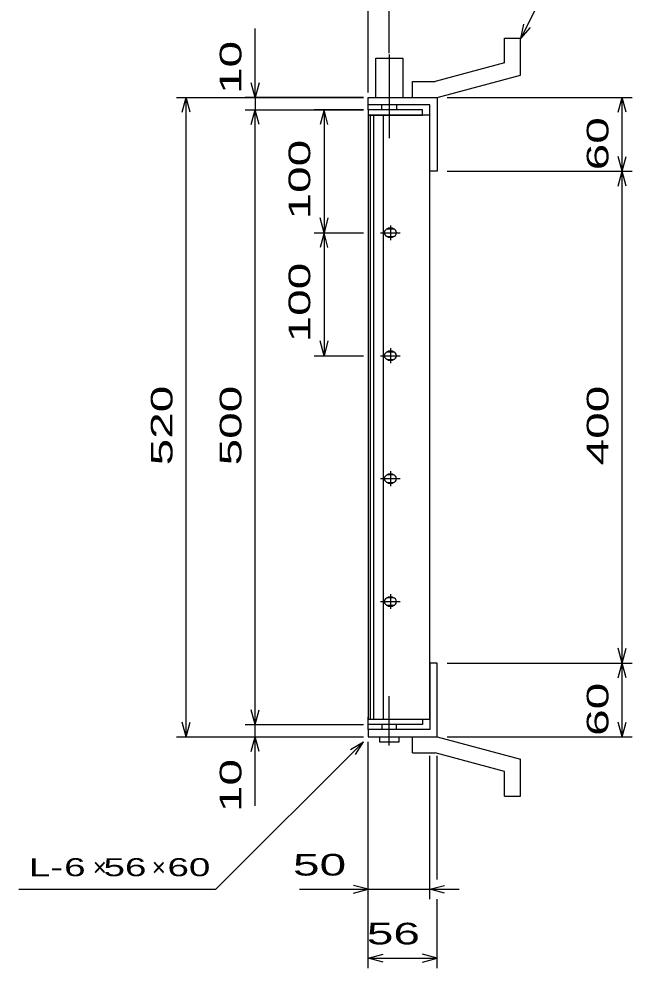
# Model space of a CAD drawing. Units: millimetres, scale not verified. Extents: x -1456 to 1389, y -1026 to 839.
# Drawn here: x -413 to 85, y -325 to 447 of the extents above; entities that cross this region are included whole.
import ezdxf
from ezdxf.enums import TextEntityAlignment as Align

# ---------------------------------------------------------------- set-up
doc = ezdxf.new("R2010")
doc.units = ezdxf.units.MM
doc.header["$LTSCALE"] = 8
doc.linetypes.add('LONG_DASHED_DOTTED', pattern=[15.25, 12, -1.5, 0.25, -1.5])
for name, color, linetype, lineweight in [('16', 3, 'Continuous', 25), ('19', 6, 'Continuous', 25), ('22', 2, 'Continuous', 25)]:
    doc.layers.add(name, color=color, linetype=linetype, lineweight=lineweight)
doc.styles.add('ベクトル', font='')
doc.styles.get('ベクトル').set_extended_font_data('ベクトル')

msp = doc.modelspace()

# ---------------------------------------------------------------- linework, layer by layer
at = {"layer": '16'}
for p, q in [((-85, 372.8), (-129, 372.8)), ((-129, 372.8), (-129, 368.3)), ((-85, 368.3), (-85, 372.8)), ((-129, 368.3), (-85, 368.3)), ((-129, 368.3), (-129, -122.7)), ((-79, 368.3), (-129, 368.3)), ((-127.5, 368.3), (-127.5, -122.7)), ((-124.5, -122.7), (-124.5, 368.3)), ((-117, 368.3), (-117, -122.7)), ((-79, -122.7), (-79, 368.3)), ((-111, 278.8), (-111, 266.8)), ((-119, 272.8), (-103, 272.8)), ((-109, 275.8), (-113, 275.8)), ((-113, 269.8), (-109, 269.8)), ((-111, 178.8), (-111, 166.8)), ((-119, 172.8), (-103, 172.8)), ((-109, 175.8), (-113, 175.8)), ((-113, 169.8), (-109, 169.8)), ((-111, 78.8), (-111, 66.8)), ((-119, 72.8), (-103, 72.8)), ((-109, 75.8), (-113, 75.8)), ((-113, 69.8), (-109, 69.8)), ((-111, -21.2), (-111, -33.2)), ((-119, -27.2), (-103, -27.2)), ((-109, -24.2), (-113, -24.2)), ((-113, -30.2), (-109, -30.2)), ((-129, -122.7), (-85, -122.7)), ((-129, -127.2), (-129, -122.7)), ((-129, -122.7), (-79, -122.7)), ((-85, -122.7), (-85, -127.2)), ((-85, -127.2), (-129, -127.2))]:
    msp.add_line(p, q, dxfattribs=at)
for centre, radius, start, end in [((-113, 272.8), 3, 90, 270), ((-111, 272.8), 4, 46.6, 133.4), ((-109, 272.8), 3, 270, 90), ((-111, 272.8), 4, 226.6, 313.4), ((-113, 172.8), 3, 90, 270), ((-111, 172.8), 4, 46.6, 133.4), ((-111, 172.8), 4, 226.6, 313.4), ((-109, 172.8), 3, 270, 90), ((-113, 72.8), 3, 90, 270), ((-111, 72.8), 4, 46.6, 133.4), ((-111, 72.8), 4, 226.6, 313.4), ((-109, 72.8), 3, 270, 90), ((-113, -27.2), 3, 90, 270), ((-111, -27.2), 4, 46.6, 133.4), ((-111, -27.2), 4, 226.6, 313.4), ((-109, -27.2), 3, 270, 90)]:
    msp.add_arc(centre, radius, start, end, dxfattribs=at)
at = {"layer": '19'}
for p, q in [((-18.39, 430.92), (-5.39, 430.92)), ((-18.39, 410.9), (-18.39, 430.92)), ((-5.39, 400.92), (-5.39, 430.92)), ((-123, 382.8), (-123, 414.8)), ((-123, 414.8), (-101, 414.8)), ((-101, 414.8), (-101, 382.8)), ((-18.39, 410.9), (-74.72, 395.81)), ((-93.01, 395.81), (-74.72, 395.81)), ((-93.01, 382.81), (-93.01, 395.81)), ((-73, 382.8), (-5.39, 400.92)), ((-129, 372.8), (-129, 382.8)), ((-129, 376.8), (-129, 382.8)), ((-129, 382.8), (-73, 382.8)), ((-93, 382.8), (-73, 382.8)), ((-73, 382.8), (-73, 322.8)), ((-79, 376.8), (-129, 376.8)), ((-118, 372.8), (-118, 376.8)), ((-106, 376.8), (-106, 372.8)), ((-79, 322.8), (-79, 376.8)), ((-73, 322.8), (-79, 322.8)), ((-73, -77.2), (-79, -77.2)), ((-79, -77.2), (-79, -131.2)), ((-73, -137.2), (-73, -77.2)), ((-129, -131.2), (-129, -121.2)), ((-129, -131.2), (-129, -137.2)), ((-79, -131.2), (-129, -131.2)), ((-118, -127.2), (-118, -131.2)), ((-106, -131.2), (-106, -127.2)), ((-129, -137.2), (-73, -137.2)), ((-120, -137.2), (-120, -141.2)), ((-104, -141.2), (-104, -137.2)), ((-93.01, -150.21), (-93.01, -137.21)), ((-93, -137.2), (-73, -137.2)), ((-73, -137.2), (-5.39, -155.32)), ((-120, -141.2), (-104, -141.2)), ((-93.01, -150.21), (-74.72, -150.21)), ((-18.39, -165.3), (-74.72, -150.21)), ((-5.39, -185.32), (-5.39, -155.32)), ((-18.39, -185.32), (-18.39, -165.3)), ((-18.39, -185.32), (-5.39, -185.32))]:
    msp.add_line(p, q, dxfattribs=at)
at = {"layer": '19', "linetype": 'LONG_DASHED_DOTTED'}
for p, q in [((-112, 417.8), (-112, 349.8)), ((-112, -144.2), (-112, -104.2))]:
    msp.add_line(p, q, dxfattribs=at)
at = {"layer": '22', "color": 4}
for p, q in [((-5, 430.8), (51, 542.8)), ((-129, 386.8), (-129, 474.8)), ((-112, 418.8), (-112, 474.8)), ((-5, 430.8), (-2.6, 442.48)), ((-221, 382.8), (-221, 438.8)), ((-5, 430.8), (3, 439.6)), ((-221, 382.8), (-224.2, 394.8)), ((-217.8, 394.8), (-221, 382.8)), ((-285, 382.8), (-133, 382.8)), ((-280.2, 370.8), (-277, 382.8)), ((-273.8, 370.8), (-277, 382.8)), ((-277, -137.2), (-277, 382.8)), ((-133, 382.8), (-229, 382.8)), ((-221, 382.8), (-221, 372.8)), ((-65, 382.8), (85.4, 382.8)), ((74.2, 370.8), (77.4, 382.8)), ((80.6, 370.8), (77.4, 382.8)), ((77.4, 322.8), (77.4, 382.8)), ((-229, 372.8), (-133, 372.8)), ((-224.2, 360.8), (-221, 372.8)), ((-217.8, 360.8), (-221, 372.8)), ((-221, -127.2), (-221, 372.8)), ((-133, 372.8), (-173, 372.8)), ((-165, 372.8), (-168.2, 360.8)), ((-161.8, 360.8), (-165, 372.8)), ((-165, 372.8), (-165, 272.8)), ((77.4, 322.8), (74.2, 334.8)), ((77.4, 322.8), (80.6, 334.8)), ((-65, 322.8), (85.4, 322.8)), ((74.2, 310.8), (77.4, 322.8)), ((80.6, 310.8), (77.4, 322.8)), ((77.4, -77.2), (77.4, 322.8)), ((-165, 272.8), (-168.2, 284.8)), ((-161.8, 284.8), (-165, 272.8)), ((-173, 272.8), (-133, 272.8)), ((-165, 272.8), (-168.2, 260.8)), ((-161.8, 260.8), (-165, 272.8)), ((-165, 272.8), (-165, 172.8)), ((-165, 172.8), (-168.2, 184.8)), ((-161.8, 184.8), (-165, 172.8)), ((-173, 172.8), (-133, 172.8)), ((77.4, -77.2), (74.2, -65.2)), ((77.4, -77.2), (80.6, -65.2)), ((-65, -77.2), (85.4, -77.2)), ((74.2, -89.2), (77.4, -77.2)), ((80.6, -89.2), (77.4, -77.2)), ((77.4, -137.2), (77.4, -77.2)), ((-221, -127.2), (-224.2, -115.2)), ((-221, -127.2), (-217.8, -115.2)), ((-277, -137.2), (-280.2, -125.2)), ((-277, -137.2), (-273.8, -125.2)), ((-229, -127.2), (-133, -127.2)), ((-221, -137.2), (-221, -127.2)), ((77.4, -137.2), (74.2, -125.2)), ((77.4, -137.2), (80.6, -125.2)), ((-285, -137.2), (-133, -137.2)), ((-229, -137.2), (-133, -137.2)), ((-224.2, -149.2), (-221, -137.2)), ((-217.8, -149.2), (-221, -137.2)), ((-221, -193.2), (-221, -137.2)), ((-65, -137.2), (85.4, -137.2)), ((-253, -261.2), (-133, -141.2)), ((-143.4, -147.6), (-133, -141.2)), ((-139.4, -151.6), (-133, -141.2)), ((-129, -269.2), (-129, -141.2)), ((-129, -325.2), (-129, -141.2)), ((-79, -269.2), (-79, -152.6)), ((-73, -253.2), (-73, -152.6)), ((-413, -261.2), (-253, -261.2)), ((-185, -261.2), (-129, -261.2)), ((-129, -261.2), (-141, -258)), ((-141, -264.4), (-129, -261.2)), ((-129, -261.2), (-79, -261.2)), ((-79, -261.2), (-67, -258)), ((-67, -264.4), (-79, -261.2)), ((-79, -261.2), (-55, -261.2)), ((-73, -325.2), (-73, -269.2)), ((-129, -317.2), (-117, -314)), ((-73, -317.2), (-85, -314)), ((-117, -320.4), (-129, -317.2)), ((-129, -317.2), (-73, -317.2)), ((-85, -320.4), (-73, -317.2))]:
    msp.add_line(p, q, dxfattribs=at)

# ---------------------------------------------------------------- texts
at = {"layer": '22', "style": 'ベクトル', "width": 1.65}
for s, p in [(' 10 ', (-241, 374.8)), (' 60 ', (57.4, 312.8)), (' 100 ', (-185, 272.8)), (' 100 ', (-185, 172.8)), (' 520 ', (-297, 72.8)), (' 500 ', (-241, 72.8)), (' 400 ', (57.4, 72.8)), (' 60 ', (57.4, -147.2)), (' 10 ', (-241, -209.2))]:
    msp.add_text(s, height=17.6, rotation=90, dxfattribs=at).set_placement(p, align=Align.MIDDLE_LEFT)
at = {"layer": '22', "style": 'ベクトル'}
for s, height, width, p in [('L-', 14.66, 1.6, (-405, -243.2)), (' 6 ', 14.66, 1.6, (-385, -243.2)), (' 56 ', 14.66, 1.6, (-353, -243.2)), (' 60 ', 14.66, 1.6, (-301, -243.2)), (' 50 ', 17.6, 1.65, (-201, -241.2)), (' 56 ', 17.6, 1.65, (-141, -297.2))]:
    msp.add_text(s, height=height, dxfattribs=dict(at, width=width)).set_placement(p, align=Align.MIDDLE_LEFT)
for p in [(-353, -243.2), (-305, -243.2)]:
    msp.add_text('×', height=14.66, dxfattribs=at).set_placement(p, align=Align.MIDDLE_LEFT)

doc.saveas('drawing.dxf')
